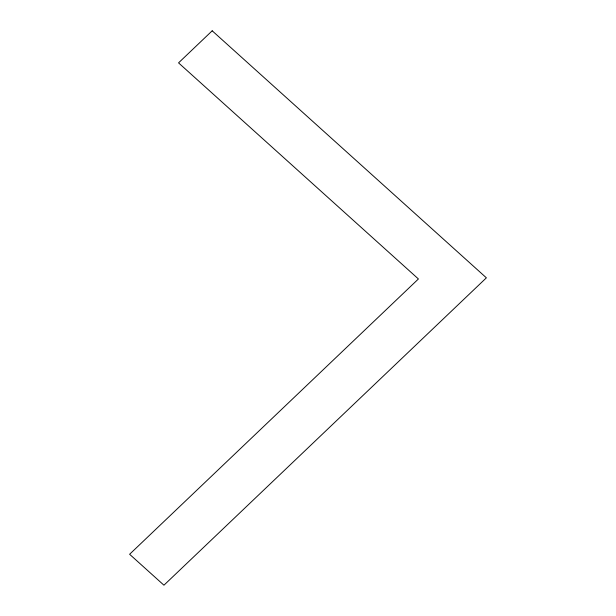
<?xml version="1.0" encoding="UTF-8"?>
<svg xmlns="http://www.w3.org/2000/svg" width="616" height="616" viewBox="0 0 616 616"><rect width="100%" height="100%" fill="white"/><g stroke="black" fill="none" stroke-linecap="round" stroke-linejoin="round"><path stroke-width="0.92" d="M212.189 30.8L178.548 62.871L418.418 278.971L129.614 554.269L163.941 585.2L486.386 277.831L212.189 30.8"/></g></svg>
